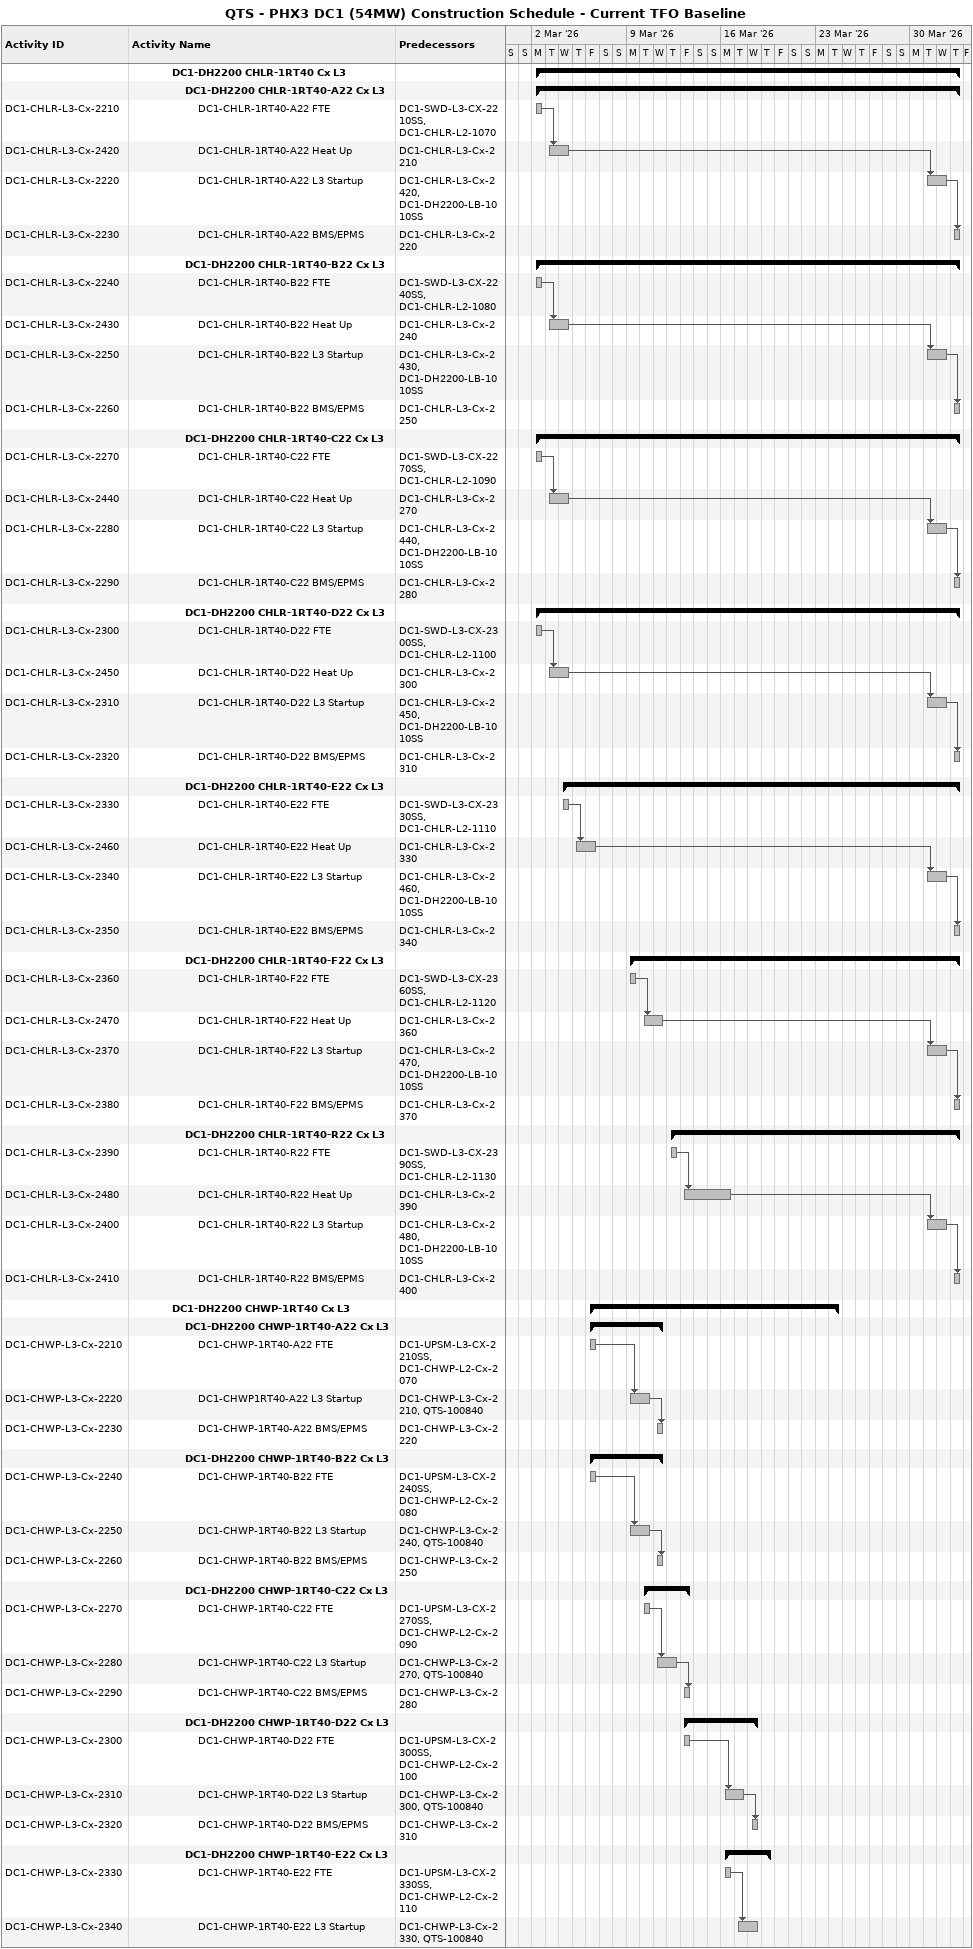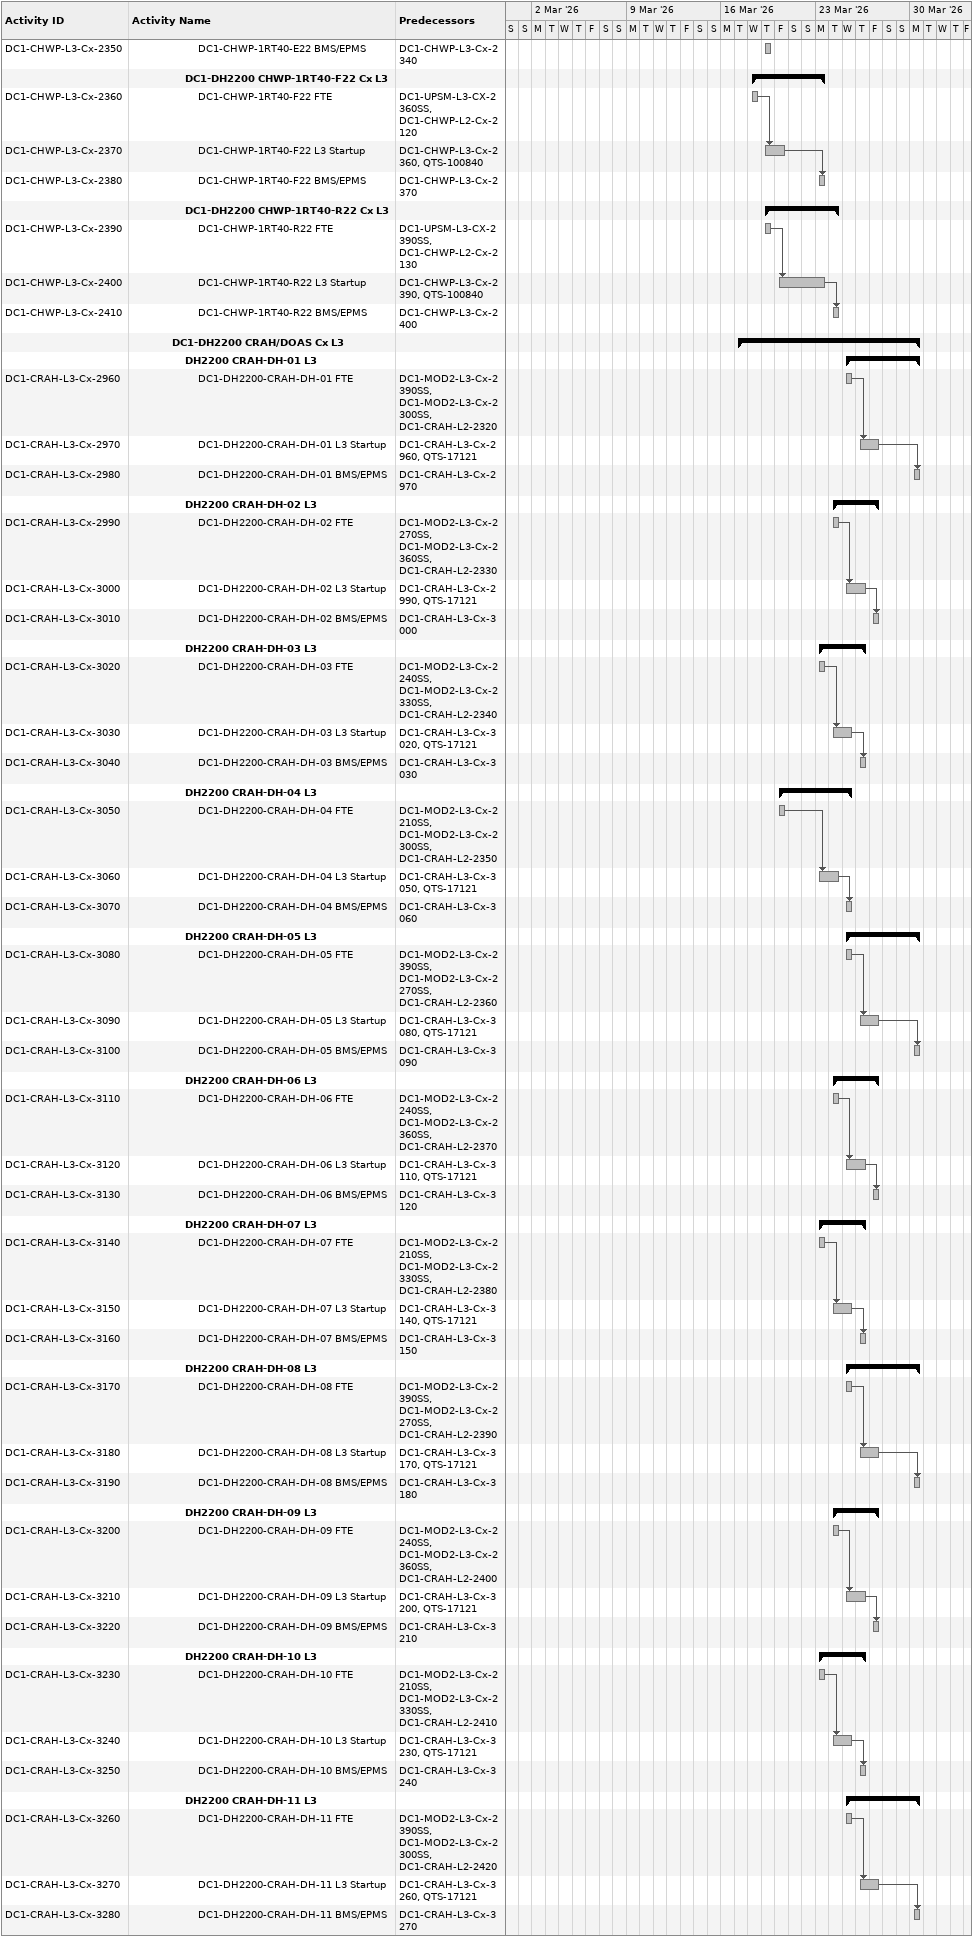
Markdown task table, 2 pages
QTS - PHX3 DC1 (54MW) Construction Schedule - Current TFO Baseline

| ID | Level | Task | Start | Finish | Predecessors |
|---|---|---|---|---|---|
|  | 4 | **DC1-DH2200 CHLR-1RT40 Cx L3** | 2026-03-02 | 2026-04-02 |  |
|  | 5 | **DC1-DH2200 CHLR-1RT40-A22 Cx L3** | 2026-03-02 | 2026-04-02 |  |
| DC1-CHLR-L3-Cx-2210 | 6 | DC1-CHLR-1RT40-A22 FTE | 2026-03-02 | 2026-03-02 | DC1-SWD-L3-CX-2210SS, DC1-CHLR-L2-1070 |
| DC1-CHLR-L3-Cx-2420 | 6 | DC1-CHLR-1RT40-A22 Heat Up | 2026-03-03 | 2026-03-04 | DC1-CHLR-L3-Cx-2210 |
| DC1-CHLR-L3-Cx-2220 | 6 | DC1-CHLR-1RT40-A22 L3 Startup | 2026-03-31 | 2026-04-01 | DC1-CHLR-L3-Cx-2420, DC1-DH2200-LB-1010SS |
| DC1-CHLR-L3-Cx-2230 | 6 | DC1-CHLR-1RT40-A22 BMS/EPMS | 2026-04-02 | 2026-04-02 | DC1-CHLR-L3-Cx-2220 |
|  | 5 | **DC1-DH2200 CHLR-1RT40-B22 Cx L3** | 2026-03-02 | 2026-04-02 |  |
| DC1-CHLR-L3-Cx-2240 | 6 | DC1-CHLR-1RT40-B22 FTE | 2026-03-02 | 2026-03-02 | DC1-SWD-L3-CX-2240SS, DC1-CHLR-L2-1080 |
| DC1-CHLR-L3-Cx-2430 | 6 | DC1-CHLR-1RT40-B22 Heat Up | 2026-03-03 | 2026-03-04 | DC1-CHLR-L3-Cx-2240 |
| DC1-CHLR-L3-Cx-2250 | 6 | DC1-CHLR-1RT40-B22 L3 Startup | 2026-03-31 | 2026-04-01 | DC1-CHLR-L3-Cx-2430, DC1-DH2200-LB-1010SS |
| DC1-CHLR-L3-Cx-2260 | 6 | DC1-CHLR-1RT40-B22 BMS/EPMS | 2026-04-02 | 2026-04-02 | DC1-CHLR-L3-Cx-2250 |
|  | 5 | **DC1-DH2200 CHLR-1RT40-C22 Cx L3** | 2026-03-02 | 2026-04-02 |  |
| DC1-CHLR-L3-Cx-2270 | 6 | DC1-CHLR-1RT40-C22 FTE | 2026-03-02 | 2026-03-02 | DC1-SWD-L3-CX-2270SS, DC1-CHLR-L2-1090 |
| DC1-CHLR-L3-Cx-2440 | 6 | DC1-CHLR-1RT40-C22 Heat Up | 2026-03-03 | 2026-03-04 | DC1-CHLR-L3-Cx-2270 |
| DC1-CHLR-L3-Cx-2280 | 6 | DC1-CHLR-1RT40-C22 L3 Startup | 2026-03-31 | 2026-04-01 | DC1-CHLR-L3-Cx-2440, DC1-DH2200-LB-1010SS |
| DC1-CHLR-L3-Cx-2290 | 6 | DC1-CHLR-1RT40-C22 BMS/EPMS | 2026-04-02 | 2026-04-02 | DC1-CHLR-L3-Cx-2280 |
|  | 5 | **DC1-DH2200 CHLR-1RT40-D22 Cx L3** | 2026-03-02 | 2026-04-02 |  |
| DC1-CHLR-L3-Cx-2300 | 6 | DC1-CHLR-1RT40-D22 FTE | 2026-03-02 | 2026-03-02 | DC1-SWD-L3-CX-2300SS, DC1-CHLR-L2-1100 |
| DC1-CHLR-L3-Cx-2450 | 6 | DC1-CHLR-1RT40-D22 Heat Up | 2026-03-03 | 2026-03-04 | DC1-CHLR-L3-Cx-2300 |
| DC1-CHLR-L3-Cx-2310 | 6 | DC1-CHLR-1RT40-D22 L3 Startup | 2026-03-31 | 2026-04-01 | DC1-CHLR-L3-Cx-2450, DC1-DH2200-LB-1010SS |
| DC1-CHLR-L3-Cx-2320 | 6 | DC1-CHLR-1RT40-D22 BMS/EPMS | 2026-04-02 | 2026-04-02 | DC1-CHLR-L3-Cx-2310 |
|  | 5 | **DC1-DH2200 CHLR-1RT40-E22 Cx L3** | 2026-03-04 | 2026-04-02 |  |
| DC1-CHLR-L3-Cx-2330 | 6 | DC1-CHLR-1RT40-E22 FTE | 2026-03-04 | 2026-03-04 | DC1-SWD-L3-CX-2330SS, DC1-CHLR-L2-1110 |
| DC1-CHLR-L3-Cx-2460 | 6 | DC1-CHLR-1RT40-E22 Heat Up | 2026-03-05 | 2026-03-06 | DC1-CHLR-L3-Cx-2330 |
| DC1-CHLR-L3-Cx-2340 | 6 | DC1-CHLR-1RT40-E22 L3 Startup | 2026-03-31 | 2026-04-01 | DC1-CHLR-L3-Cx-2460, DC1-DH2200-LB-1010SS |
| DC1-CHLR-L3-Cx-2350 | 6 | DC1-CHLR-1RT40-E22 BMS/EPMS | 2026-04-02 | 2026-04-02 | DC1-CHLR-L3-Cx-2340 |
|  | 5 | **DC1-DH2200 CHLR-1RT40-F22 Cx L3** | 2026-03-09 | 2026-04-02 |  |
| DC1-CHLR-L3-Cx-2360 | 6 | DC1-CHLR-1RT40-F22 FTE | 2026-03-09 | 2026-03-09 | DC1-SWD-L3-CX-2360SS, DC1-CHLR-L2-1120 |
| DC1-CHLR-L3-Cx-2470 | 6 | DC1-CHLR-1RT40-F22 Heat Up | 2026-03-10 | 2026-03-11 | DC1-CHLR-L3-Cx-2360 |
| DC1-CHLR-L3-Cx-2370 | 6 | DC1-CHLR-1RT40-F22 L3 Startup | 2026-03-31 | 2026-04-01 | DC1-CHLR-L3-Cx-2470, DC1-DH2200-LB-1010SS |
| DC1-CHLR-L3-Cx-2380 | 6 | DC1-CHLR-1RT40-F22 BMS/EPMS | 2026-04-02 | 2026-04-02 | DC1-CHLR-L3-Cx-2370 |
|  | 5 | **DC1-DH2200 CHLR-1RT40-R22 Cx L3** | 2026-03-12 | 2026-04-02 |  |
| DC1-CHLR-L3-Cx-2390 | 6 | DC1-CHLR-1RT40-R22 FTE | 2026-03-12 | 2026-03-12 | DC1-SWD-L3-CX-2390SS, DC1-CHLR-L2-1130 |
| DC1-CHLR-L3-Cx-2480 | 6 | DC1-CHLR-1RT40-R22 Heat Up | 2026-03-13 | 2026-03-16 | DC1-CHLR-L3-Cx-2390 |
| DC1-CHLR-L3-Cx-2400 | 6 | DC1-CHLR-1RT40-R22 L3 Startup | 2026-03-31 | 2026-04-01 | DC1-CHLR-L3-Cx-2480, DC1-DH2200-LB-1010SS |
| DC1-CHLR-L3-Cx-2410 | 6 | DC1-CHLR-1RT40-R22 BMS/EPMS | 2026-04-02 | 2026-04-02 | DC1-CHLR-L3-Cx-2400 |
|  | 4 | **DC1-DH2200 CHWP-1RT40 Cx L3** | 2026-03-06 | 2026-03-24 |  |
|  | 5 | **DC1-DH2200 CHWP-1RT40-A22 Cx L3** | 2026-03-06 | 2026-03-11 |  |
| DC1-CHWP-L3-Cx-2210 | 6 | DC1-CHWP-1RT40-A22 FTE | 2026-03-06 | 2026-03-06 | DC1-UPSM-L3-CX-2210SS, DC1-CHWP-L2-Cx-2070 |
| DC1-CHWP-L3-Cx-2220 | 6 | DC1-CHWP1RT40-A22 L3 Startup | 2026-03-09 | 2026-03-10 | DC1-CHWP-L3-Cx-2210, QTS-100840 |
| DC1-CHWP-L3-Cx-2230 | 6 | DC1-CHWP-1RT40-A22 BMS/EPMS | 2026-03-11 | 2026-03-11 | DC1-CHWP-L3-Cx-2220 |
|  | 5 | **DC1-DH2200 CHWP-1RT40-B22 Cx L3** | 2026-03-06 | 2026-03-11 |  |
| DC1-CHWP-L3-Cx-2240 | 6 | DC1-CHWP-1RT40-B22 FTE | 2026-03-06 | 2026-03-06 | DC1-UPSM-L3-CX-2240SS, DC1-CHWP-L2-Cx-2080 |
| DC1-CHWP-L3-Cx-2250 | 6 | DC1-CHWP-1RT40-B22 L3 Startup | 2026-03-09 | 2026-03-10 | DC1-CHWP-L3-Cx-2240, QTS-100840 |
| DC1-CHWP-L3-Cx-2260 | 6 | DC1-CHWP-1RT40-B22 BMS/EPMS | 2026-03-11 | 2026-03-11 | DC1-CHWP-L3-Cx-2250 |
|  | 5 | **DC1-DH2200 CHWP-1RT40-C22 Cx L3** | 2026-03-10 | 2026-03-13 |  |
| DC1-CHWP-L3-Cx-2270 | 6 | DC1-CHWP-1RT40-C22 FTE | 2026-03-10 | 2026-03-10 | DC1-UPSM-L3-CX-2270SS, DC1-CHWP-L2-Cx-2090 |
| DC1-CHWP-L3-Cx-2280 | 6 | DC1-CHWP-1RT40-C22 L3 Startup | 2026-03-11 | 2026-03-12 | DC1-CHWP-L3-Cx-2270, QTS-100840 |
| DC1-CHWP-L3-Cx-2290 | 6 | DC1-CHWP-1RT40-C22 BMS/EPMS | 2026-03-13 | 2026-03-13 | DC1-CHWP-L3-Cx-2280 |
|  | 5 | **DC1-DH2200 CHWP-1RT40-D22 Cx L3** | 2026-03-13 | 2026-03-18 |  |
| DC1-CHWP-L3-Cx-2300 | 6 | DC1-CHWP-1RT40-D22 FTE | 2026-03-13 | 2026-03-13 | DC1-UPSM-L3-CX-2300SS, DC1-CHWP-L2-Cx-2100 |
| DC1-CHWP-L3-Cx-2310 | 6 | DC1-CHWP-1RT40-D22 L3 Startup | 2026-03-16 | 2026-03-17 | DC1-CHWP-L3-Cx-2300, QTS-100840 |
| DC1-CHWP-L3-Cx-2320 | 6 | DC1-CHWP-1RT40-D22 BMS/EPMS | 2026-03-18 | 2026-03-18 | DC1-CHWP-L3-Cx-2310 |
|  | 5 | **DC1-DH2200 CHWP-1RT40-E22 Cx L3** | 2026-03-16 | 2026-03-19 |  |
| DC1-CHWP-L3-Cx-2330 | 6 | DC1-CHWP-1RT40-E22 FTE | 2026-03-16 | 2026-03-16 | DC1-UPSM-L3-CX-2330SS, DC1-CHWP-L2-Cx-2110 |
| DC1-CHWP-L3-Cx-2340 | 6 | DC1-CHWP-1RT40-E22 L3 Startup | 2026-03-17 | 2026-03-18 | DC1-CHWP-L3-Cx-2330, QTS-100840 |
| DC1-CHWP-L3-Cx-2350 | 6 | DC1-CHWP-1RT40-E22 BMS/EPMS | 2026-03-19 | 2026-03-19 | DC1-CHWP-L3-Cx-2340 |
|  | 5 | **DC1-DH2200 CHWP-1RT40-F22 Cx L3** | 2026-03-18 | 2026-03-23 |  |
| DC1-CHWP-L3-Cx-2360 | 6 | DC1-CHWP-1RT40-F22 FTE | 2026-03-18 | 2026-03-18 | DC1-UPSM-L3-CX-2360SS, DC1-CHWP-L2-Cx-2120 |
| DC1-CHWP-L3-Cx-2370 | 6 | DC1-CHWP-1RT40-F22 L3 Startup | 2026-03-19 | 2026-03-20 | DC1-CHWP-L3-Cx-2360, QTS-100840 |
| DC1-CHWP-L3-Cx-2380 | 6 | DC1-CHWP-1RT40-F22 BMS/EPMS | 2026-03-23 | 2026-03-23 | DC1-CHWP-L3-Cx-2370 |
|  | 5 | **DC1-DH2200 CHWP-1RT40-R22 Cx L3** | 2026-03-19 | 2026-03-24 |  |
| DC1-CHWP-L3-Cx-2390 | 6 | DC1-CHWP-1RT40-R22 FTE | 2026-03-19 | 2026-03-19 | DC1-UPSM-L3-CX-2390SS, DC1-CHWP-L2-Cx-2130 |
| DC1-CHWP-L3-Cx-2400 | 6 | DC1-CHWP-1RT40-R22 L3 Startup | 2026-03-20 | 2026-03-23 | DC1-CHWP-L3-Cx-2390, QTS-100840 |
| DC1-CHWP-L3-Cx-2410 | 6 | DC1-CHWP-1RT40-R22 BMS/EPMS | 2026-03-24 | 2026-03-24 | DC1-CHWP-L3-Cx-2400 |
|  | 4 | **DC1-DH2200 CRAH/DOAS Cx L3** | 2026-03-17 | 2026-03-30 |  |
|  | 5 | **DH2200 CRAH-DH-01 L3** | 2026-03-25 | 2026-03-30 |  |
| DC1-CRAH-L3-Cx-2960 | 6 | DC1-DH2200-CRAH-DH-01 FTE | 2026-03-25 | 2026-03-25 | DC1-MOD2-L3-Cx-2390SS, DC1-MOD2-L3-Cx-2300SS, DC1-CRAH-L2-2320 |
| DC1-CRAH-L3-Cx-2970 | 6 | DC1-DH2200-CRAH-DH-01 L3 Startup | 2026-03-26 | 2026-03-27 | DC1-CRAH-L3-Cx-2960, QTS-17121 |
| DC1-CRAH-L3-Cx-2980 | 6 | DC1-DH2200-CRAH-DH-01 BMS/EPMS | 2026-03-30 | 2026-03-30 | DC1-CRAH-L3-Cx-2970 |
|  | 5 | **DH2200 CRAH-DH-02 L3** | 2026-03-24 | 2026-03-27 |  |
| DC1-CRAH-L3-Cx-2990 | 6 | DC1-DH2200-CRAH-DH-02 FTE | 2026-03-24 | 2026-03-24 | DC1-MOD2-L3-Cx-2270SS, DC1-MOD2-L3-Cx-2360SS, DC1-CRAH-L2-2330 |
| DC1-CRAH-L3-Cx-3000 | 6 | DC1-DH2200-CRAH-DH-02 L3 Startup | 2026-03-25 | 2026-03-26 | DC1-CRAH-L3-Cx-2990, QTS-17121 |
| DC1-CRAH-L3-Cx-3010 | 6 | DC1-DH2200-CRAH-DH-02 BMS/EPMS | 2026-03-27 | 2026-03-27 | DC1-CRAH-L3-Cx-3000 |
|  | 5 | **DH2200 CRAH-DH-03 L3** | 2026-03-23 | 2026-03-26 |  |
| DC1-CRAH-L3-Cx-3020 | 6 | DC1-DH2200-CRAH-DH-03 FTE | 2026-03-23 | 2026-03-23 | DC1-MOD2-L3-Cx-2240SS, DC1-MOD2-L3-Cx-2330SS, DC1-CRAH-L2-2340 |
| DC1-CRAH-L3-Cx-3030 | 6 | DC1-DH2200-CRAH-DH-03 L3 Startup | 2026-03-24 | 2026-03-25 | DC1-CRAH-L3-Cx-3020, QTS-17121 |
| DC1-CRAH-L3-Cx-3040 | 6 | DC1-DH2200-CRAH-DH-03 BMS/EPMS | 2026-03-26 | 2026-03-26 | DC1-CRAH-L3-Cx-3030 |
|  | 5 | **DH2200 CRAH-DH-04 L3** | 2026-03-20 | 2026-03-25 |  |
| DC1-CRAH-L3-Cx-3050 | 6 | DC1-DH2200-CRAH-DH-04 FTE | 2026-03-20 | 2026-03-20 | DC1-MOD2-L3-Cx-2210SS, DC1-MOD2-L3-Cx-2300SS, DC1-CRAH-L2-2350 |
| DC1-CRAH-L3-Cx-3060 | 6 | DC1-DH2200-CRAH-DH-04 L3 Startup | 2026-03-23 | 2026-03-24 | DC1-CRAH-L3-Cx-3050, QTS-17121 |
| DC1-CRAH-L3-Cx-3070 | 6 | DC1-DH2200-CRAH-DH-04 BMS/EPMS | 2026-03-25 | 2026-03-25 | DC1-CRAH-L3-Cx-3060 |
|  | 5 | **DH2200 CRAH-DH-05 L3** | 2026-03-25 | 2026-03-30 |  |
| DC1-CRAH-L3-Cx-3080 | 6 | DC1-DH2200-CRAH-DH-05 FTE | 2026-03-25 | 2026-03-25 | DC1-MOD2-L3-Cx-2390SS, DC1-MOD2-L3-Cx-2270SS, DC1-CRAH-L2-2360 |
| DC1-CRAH-L3-Cx-3090 | 6 | DC1-DH2200-CRAH-DH-05 L3 Startup | 2026-03-26 | 2026-03-27 | DC1-CRAH-L3-Cx-3080, QTS-17121 |
| DC1-CRAH-L3-Cx-3100 | 6 | DC1-DH2200-CRAH-DH-05 BMS/EPMS | 2026-03-30 | 2026-03-30 | DC1-CRAH-L3-Cx-3090 |
|  | 5 | **DH2200 CRAH-DH-06 L3** | 2026-03-24 | 2026-03-27 |  |
| DC1-CRAH-L3-Cx-3110 | 6 | DC1-DH2200-CRAH-DH-06 FTE | 2026-03-24 | 2026-03-24 | DC1-MOD2-L3-Cx-2240SS, DC1-MOD2-L3-Cx-2360SS, DC1-CRAH-L2-2370 |
| DC1-CRAH-L3-Cx-3120 | 6 | DC1-DH2200-CRAH-DH-06 L3 Startup | 2026-03-25 | 2026-03-26 | DC1-CRAH-L3-Cx-3110, QTS-17121 |
| DC1-CRAH-L3-Cx-3130 | 6 | DC1-DH2200-CRAH-DH-06 BMS/EPMS | 2026-03-27 | 2026-03-27 | DC1-CRAH-L3-Cx-3120 |
|  | 5 | **DH2200 CRAH-DH-07 L3** | 2026-03-23 | 2026-03-26 |  |
| DC1-CRAH-L3-Cx-3140 | 6 | DC1-DH2200-CRAH-DH-07 FTE | 2026-03-23 | 2026-03-23 | DC1-MOD2-L3-Cx-2210SS, DC1-MOD2-L3-Cx-2330SS, DC1-CRAH-L2-2380 |
| DC1-CRAH-L3-Cx-3150 | 6 | DC1-DH2200-CRAH-DH-07 L3 Startup | 2026-03-24 | 2026-03-25 | DC1-CRAH-L3-Cx-3140, QTS-17121 |
| DC1-CRAH-L3-Cx-3160 | 6 | DC1-DH2200-CRAH-DH-07 BMS/EPMS | 2026-03-26 | 2026-03-26 | DC1-CRAH-L3-Cx-3150 |
|  | 5 | **DH2200 CRAH-DH-08 L3** | 2026-03-25 | 2026-03-30 |  |
| DC1-CRAH-L3-Cx-3170 | 6 | DC1-DH2200-CRAH-DH-08 FTE | 2026-03-25 | 2026-03-25 | DC1-MOD2-L3-Cx-2390SS, DC1-MOD2-L3-Cx-2270SS, DC1-CRAH-L2-2390 |
| DC1-CRAH-L3-Cx-3180 | 6 | DC1-DH2200-CRAH-DH-08 L3 Startup | 2026-03-26 | 2026-03-27 | DC1-CRAH-L3-Cx-3170, QTS-17121 |
| DC1-CRAH-L3-Cx-3190 | 6 | DC1-DH2200-CRAH-DH-08 BMS/EPMS | 2026-03-30 | 2026-03-30 | DC1-CRAH-L3-Cx-3180 |
|  | 5 | **DH2200 CRAH-DH-09 L3** | 2026-03-24 | 2026-03-27 |  |
| DC1-CRAH-L3-Cx-3200 | 6 | DC1-DH2200-CRAH-DH-09 FTE | 2026-03-24 | 2026-03-24 | DC1-MOD2-L3-Cx-2240SS, DC1-MOD2-L3-Cx-2360SS, DC1-CRAH-L2-2400 |
| DC1-CRAH-L3-Cx-3210 | 6 | DC1-DH2200-CRAH-DH-09 L3 Startup | 2026-03-25 | 2026-03-26 | DC1-CRAH-L3-Cx-3200, QTS-17121 |
| DC1-CRAH-L3-Cx-3220 | 6 | DC1-DH2200-CRAH-DH-09 BMS/EPMS | 2026-03-27 | 2026-03-27 | DC1-CRAH-L3-Cx-3210 |
|  | 5 | **DH2200 CRAH-DH-10 L3** | 2026-03-23 | 2026-03-26 |  |
| DC1-CRAH-L3-Cx-3230 | 6 | DC1-DH2200-CRAH-DH-10 FTE | 2026-03-23 | 2026-03-23 | DC1-MOD2-L3-Cx-2210SS, DC1-MOD2-L3-Cx-2330SS, DC1-CRAH-L2-2410 |
| DC1-CRAH-L3-Cx-3240 | 6 | DC1-DH2200-CRAH-DH-10 L3 Startup | 2026-03-24 | 2026-03-25 | DC1-CRAH-L3-Cx-3230, QTS-17121 |
| DC1-CRAH-L3-Cx-3250 | 6 | DC1-DH2200-CRAH-DH-10 BMS/EPMS | 2026-03-26 | 2026-03-26 | DC1-CRAH-L3-Cx-3240 |
|  | 5 | **DH2200 CRAH-DH-11 L3** | 2026-03-25 | 2026-03-30 |  |
| DC1-CRAH-L3-Cx-3260 | 6 | DC1-DH2200-CRAH-DH-11 FTE | 2026-03-25 | 2026-03-25 | DC1-MOD2-L3-Cx-2390SS, DC1-MOD2-L3-Cx-2300SS, DC1-CRAH-L2-2420 |
| DC1-CRAH-L3-Cx-3270 | 6 | DC1-DH2200-CRAH-DH-11 L3 Startup | 2026-03-26 | 2026-03-27 | DC1-CRAH-L3-Cx-3260, QTS-17121 |
| DC1-CRAH-L3-Cx-3280 | 6 | DC1-DH2200-CRAH-DH-11 BMS/EPMS | 2026-03-30 | 2026-03-30 | DC1-CRAH-L3-Cx-3270 |
